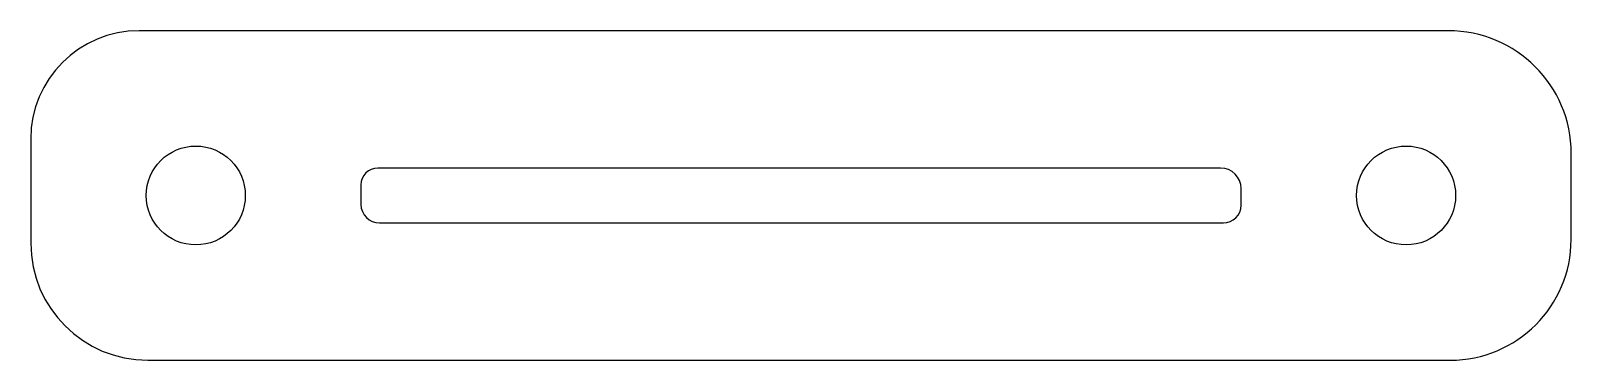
# Model space of a CAD drawing. Header units: millimetres. Extents: x -111 to 29, y -25 to 5.
import ezdxf

# ---------------------------------------------------------------- set-up
doc = ezdxf.new("R2010")
doc.units = ezdxf.units.MM
doc.layers.add('Pad', color=7, linetype='CONTINUOUS')

msp = doc.modelspace()

# ---------------------------------------------------------------- linework, layer by layer
at = {"layer": 'Pad'}
for p, q in [((-100.71, 4.96), (-100.71, 4.96, 2)), ((18.26, 4.96), (-100.71, 4.96)), ((18.26, 4.96, 2), (-100.71, 4.96, 2)), ((-100.71, 4.96), (-100.71, 4.96, 2)), ((18.26, 4.96), (-100.71, 4.96)), ((18.26, 4.96, 2), (-100.71, 4.96, 2)), ((18.26, 4.96), (18.26, 4.96, 2)), ((18.26, 4.96), (18.26, 4.96, 2)), ((-110.57, -4.9), (-110.57, -4.9, 2)), ((-110.57, -4.9), (-110.57, -4.9, 2)), ((-110.57, -4.9), (-110.57, -14.39)), ((-110.57, -4.9, 2), (-110.57, -14.39, 2)), ((-110.57, -4.9), (-110.57, -14.39)), ((-110.57, -4.9, 2), (-110.57, -14.39, 2)), ((29.43, -6.22), (29.43, -6.22, 2)), ((29.43, -14.04), (29.43, -6.22)), ((29.43, -14.04, 2), (29.43, -6.22, 2)), ((29.43, -6.22), (29.43, -6.22, 2)), ((29.43, -14.04), (29.43, -6.22)), ((29.43, -14.04, 2), (29.43, -6.22, 2)), ((-79.02, -7.54), (-79.02, -7.54, 2)), ((-2.43, -7.54), (-79.02, -7.54)), ((-2.43, -7.54, 2), (-79.02, -7.54, 2)), ((-79.02, -7.54), (-79.02, -7.54, 2)), ((-2.43, -7.54), (-79.02, -7.54)), ((-2.43, -7.54, 2), (-79.02, -7.54, 2)), ((-2.43, -7.54), (-2.43, -7.54, 2)), ((-2.43, -7.54), (-2.43, -7.54, 2)), ((-80.57, -9.08), (-80.57, -9.08, 2)), ((-80.57, -9.08), (-80.57, -9.08, 2)), ((-80.57, -9.08), (-80.57, -10.86)), ((-80.57, -9.08, 2), (-80.57, -10.86, 2)), ((-80.57, -9.08), (-80.57, -10.86)), ((-80.57, -9.08, 2), (-80.57, -10.86, 2)), ((-0.57, -9.41), (-0.57, -9.41, 2)), ((-0.57, -10.92), (-0.57, -9.41)), ((-0.57, -10.92, 2), (-0.57, -9.41, 2)), ((-0.57, -9.41), (-0.57, -9.41, 2)), ((-0.57, -10.92), (-0.57, -9.41)), ((-0.57, -10.92, 2), (-0.57, -9.41, 2)), ((-91.07, -10.04), (-91.07, -10.04, 2)), ((-91.07, -10.04), (-91.07, -10.04, 2)), ((-80.57, -10.86), (-80.57, -10.86, 2)), ((-80.57, -10.86), (-80.57, -10.86, 2)), ((-0.57, -10.92), (-0.57, -10.92, 2)), ((-0.57, -10.92), (-0.57, -10.92, 2)), ((18.93, -10.04), (18.93, -10.04, 2)), ((18.93, -10.04), (18.93, -10.04, 2)), ((-78.88, -12.54), (-78.88, -12.54, 2)), ((-78.88, -12.54), (-2.18, -12.54)), ((-78.88, -12.54, 2), (-2.18, -12.54, 2)), ((-78.88, -12.54), (-78.88, -12.54, 2)), ((-78.88, -12.54), (-2.18, -12.54)), ((-78.88, -12.54, 2), (-2.18, -12.54, 2)), ((-2.18, -12.54), (-2.18, -12.54, 2)), ((-2.18, -12.54), (-2.18, -12.54, 2)), ((-110.57, -14.39), (-110.57, -14.39, 2)), ((-110.57, -14.39), (-110.57, -14.39, 2)), ((29.43, -14.04), (29.43, -14.04, 2)), ((29.43, -14.04), (29.43, -14.04, 2)), ((-99.92, -25.04), (-99.92, -25.04, 2)), ((-99.92, -25.04), (18.43, -25.04)), ((-99.92, -25.04, 2), (18.43, -25.04, 2)), ((-99.92, -25.04), (-99.92, -25.04, 2)), ((-99.92, -25.04), (18.43, -25.04)), ((-99.92, -25.04, 2), (18.43, -25.04, 2)), ((18.43, -25.04), (18.43, -25.04, 2)), ((18.43, -25.04), (18.43, -25.04, 2))]:
    msp.add_line(p, q, dxfattribs=at)
for centre in [(-95.57, -10.04), (-95.57, -10.04, 2), (-95.57, -10.04), (-95.57, -10.04, 2), (14.43, -10.04), (14.43, -10.04, 2), (14.43, -10.04), (14.43, -10.04, 2)]:
    msp.add_circle(centre, 4.5, dxfattribs=at)
for centre, radius, start, end in [((-100.71, -4.9), 9.86, 90, 180), ((-100.71, -4.9, 2), 9.86, 90, 180), ((-100.71, -4.9), 9.86, 90, 180), ((-100.71, -4.9, 2), 9.86, 90, 180), ((18.26, -6.22), 11.18, 0, 90), ((18.26, -6.22, 2), 11.18, 0, 90), ((18.26, -6.22), 11.18, 0, 90), ((18.26, -6.22, 2), 11.18, 0, 90), ((-79.02, -9.08), 1.54, 90, 180), ((-79.02, -9.08, 2), 1.54, 90, 180), ((-79.02, -9.08), 1.54, 90, 180), ((-79.02, -9.08, 2), 1.54, 90, 180), ((-2.43, -9.41), 1.87, 0, 90), ((-2.43, -9.41, 2), 1.87, 0, 90), ((-2.43, -9.41), 1.87, 0, 90), ((-2.43, -9.41, 2), 1.87, 0, 90), ((-78.88, -10.86), 1.68, 180, -90), ((-78.88, -10.86, 2), 1.68, 180, -90), ((-78.88, -10.86), 1.68, 180, -90), ((-78.88, -10.86, 2), 1.68, 180, -90), ((-2.18, -10.92), 1.62, -90, 0), ((-2.18, -10.92, 2), 1.62, -90, 0), ((-2.18, -10.92), 1.62, -90, 0), ((-2.18, -10.92, 2), 1.62, -90, 0), ((-99.92, -14.39), 10.65, 180, -90), ((-99.92, -14.39, 2), 10.65, 180, -90), ((-99.92, -14.39), 10.65, 180, -90), ((-99.92, -14.39, 2), 10.65, 180, -90), ((18.43, -14.04), 11, -90, 0), ((18.43, -14.04, 2), 11, -90, 0), ((18.43, -14.04), 11, -90, 0), ((18.43, -14.04, 2), 11, -90, 0)]:
    msp.add_arc(centre, radius, start, end, dxfattribs=at)

doc.saveas('drawing.dxf')
